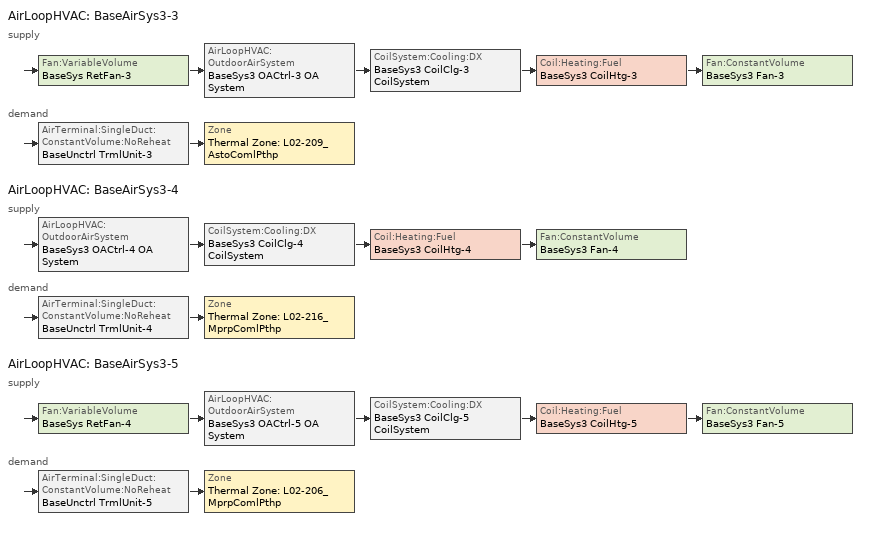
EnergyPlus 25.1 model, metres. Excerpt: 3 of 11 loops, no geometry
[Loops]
AirLoopHVAC 'BaseAirSys3-3'
 supply: Fan:VariableVolume 'BaseSys RetFan-3' > AirLoopHVAC:OutdoorAirSystem 'BaseSys3 OACtrl-3 OA System' > CoilSystem:Cooling:DX 'BaseSys3 CoilClg-3 CoilSystem' > Coil:Heating:Fuel 'BaseSys3 CoilHtg-3' > Fan:ConstantVolume 'BaseSys3 Fan-3'
 demand: AirTerminal:SingleDuct:ConstantVolume:NoReheat 'BaseUnctrl TrmlUnit-3' > Zone 'Thermal Zone: L02-209_AstoComlPthp'
AirLoopHVAC 'BaseAirSys3-4'
 supply: AirLoopHVAC:OutdoorAirSystem 'BaseSys3 OACtrl-4 OA System' > CoilSystem:Cooling:DX 'BaseSys3 CoilClg-4 CoilSystem' > Coil:Heating:Fuel 'BaseSys3 CoilHtg-4' > Fan:ConstantVolume 'BaseSys3 Fan-4'
 demand: AirTerminal:SingleDuct:ConstantVolume:NoReheat 'BaseUnctrl TrmlUnit-4' > Zone 'Thermal Zone: L02-216_MprpComlPthp'
AirLoopHVAC 'BaseAirSys3-5'
 supply: Fan:VariableVolume 'BaseSys RetFan-4' > AirLoopHVAC:OutdoorAirSystem 'BaseSys3 OACtrl-5 OA System' > CoilSystem:Cooling:DX 'BaseSys3 CoilClg-5 CoilSystem' > Coil:Heating:Fuel 'BaseSys3 CoilHtg-5' > Fan:ConstantVolume 'BaseSys3 Fan-5'
 demand: AirTerminal:SingleDuct:ConstantVolume:NoReheat 'BaseUnctrl TrmlUnit-5' > Zone 'Thermal Zone: L02-206_MprpComlPthp'
[ZoneControl:Thermostat] Temperature Difference Between Cutout And Setpoint {deltaC}=0
Name | Zone or ZoneList | Control Type Schedule | Control 1
Thermal Zone: L02-206_MprpComlPthp Thermostat | Thermal Zone: L02-206_MprpComlPthp | Thermal Zone: L02-206_MprpComlPthp Thermostat Schedule | Thermal Zone: L02-206_MprpComlPthp Thermostat
Thermal Zone: L02-209_AstoComlPthp Thermostat | Thermal Zone: L02-209_AstoComlPthp | Thermal Zone: L02-209_AstoComlPthp Thermostat Schedule | Thermal Zone: L02-209_AstoComlPthp Thermostat
Thermal Zone: L02-216_MprpComlPthp Thermostat | Thermal Zone: L02-216_MprpComlPthp | Thermal Zone: L02-216_MprpComlPthp Thermostat Schedule | Thermal Zone: L02-216_MprpComlPthp Thermostat
[ThermostatSetpoint:DualSetpoint] Heating Setpoint Temperature Schedule=GLBHHtgSetpt; Cooling Setpoint Temperature Schedule=NoClgSetpt
Thermal Zone: L02-206_MprpComlPthp Thermostat; Thermal Zone: L02-209_AstoComlPthp Thermostat; Thermal Zone: L02-216_MprpComlPthp Thermostat
[AirTerminal:SingleDuct:ConstantVolume:NoReheat] Availability Schedule=Always On Discrete
Name | Maximum Air Flow Rate {m3/s}
BaseUnctrl TrmlUnit-5 | 0.34322
BaseUnctrl TrmlUnit-3 | 0.148365
BaseUnctrl TrmlUnit-4 | 0.250587
[Zone equipment]
Thermal Zone: L02-206_MprpComlPthp: BaseUnctrl TrmlUnit-5
Thermal Zone: L02-209_AstoComlPthp: BaseUnctrl TrmlUnit-3
Thermal Zone: L02-216_MprpComlPthp: BaseUnctrl TrmlUnit-4
[Sizing:Zone] Zone Cooling Design Supply Air Temperature Input Method=TemperatureDifference; Zone Cooling Design Supply Air Temperature {C}=14; Zone Cooling Design Supply Air Temperature Difference {deltaC}=11.1111; Zone Heating Design Supply Air Temperature Input Method=TemperatureDifference; Zone Heating Design Supply Air Temperature {C}=40; Zone Heating Design Supply Air Temperature Difference {deltaC}=11.1111; Zone Cooling Design Supply Air Humidity Ratio {kgWater/kgDryAir}=0.0085; Zone Heating Design Supply Air Humidity Ratio {kgWater/kgDryAir}=0.008; Zone Heating Sizing Factor=1; Zone Cooling Sizing Factor=1; Cooling Design Air Flow Method=DesignDay; Cooling Design Air Flow Rate {m3/s}=0; Cooling Minimum Air Flow per Zone Floor Area {m3/s-m2}=0; Cooling Minimum Air Flow {m3/s}=0; Cooling Minimum Air Flow Fraction=0; Heating Design Air Flow Method=DesignDay; Heating Design Air Flow Rate {m3/s}=0; Heating Maximum Air Flow per Zone Floor Area {m3/s-m2}=0; Heating Maximum Air Flow {m3/s}=0; Heating Maximum Air Flow Fraction=0; Account for Dedicated Outdoor Air System=No; Zone Load Sizing Method=Sensible Load Only No Latent Load; Zone Latent Cooling Design Supply Air Humidity Ratio Input Method=HumidityRatioDifference; Zone Cooling Design Supply Air Humidity Ratio Difference {kgWater/kgDryAir}=0.005; Zone Latent Heating Design Supply Air Humidity Ratio Input Method=HumidityRatioDifference; Zone Humidification Design Supply Air Humidity Ratio Difference {kgWater/kgDryAir}=0.005; Type of Space Sum to Use=Coincident
Name | Design Specification Outdoor Air Object
Thermal Zone: L02-206_MprpComlPthp | Thermal Zone: L02-206_MprpComlPthp Design Specification Outdoor Air
Thermal Zone: L02-209_AstoComlPthp | Thermal Zone: L02-209_AstoComlPthp Design Specification Outdoor Air
Thermal Zone: L02-216_MprpComlPthp | Thermal Zone: L02-216_MprpComlPthp Design Specification Outdoor Air
[DesignSpecification:OutdoorAir] Outdoor Air Method=Maximum; Outdoor Air Flow per Zone {m3/s}=0; Outdoor Air Flow Air Changes per Hour {1/hr}=0
Name | Outdoor Air Flow per Person {m3/s-person} | Outdoor Air Flow per Zone Floor Area {m3/s-m2}
Thermal Zone: L02-206_MprpComlPthp Design Specification Outdoor Air | 0 | 0.00015718
Thermal Zone: L02-209_AstoComlPthp Design Specification Outdoor Air | 0 | 0.00124571
Thermal Zone: L02-216_MprpComlPthp Design Specification Outdoor Air | 0.000156344 | 0.00100011
[AirLoopHVAC]
Name | Design Supply Air Flow Rate {m3/s} | Design Return Air Flow Fraction of Supply Air Flow
BaseAirSys3-3 | 0.148365 | 0.9
BaseAirSys3-4 | 0.250587 | 1
BaseAirSys3-5 | 0.34322 | 0.974587
[Sizing:System] Type of Load to Size On=Sensible; Design Outdoor Air Flow Rate {m3/s}=Autosize; Central Heating Maximum System Air Flow Ratio=1; Preheat Design Temperature {C}=10; Preheat Design Humidity Ratio {kgWater/kgDryAir}=0; Precool Design Temperature {C}=5.68434e-14; Precool Design Humidity Ratio {kgWater/kgDryAir}=0; Central Cooling Design Supply Air Temperature {C}=12.7778; Central Heating Design Supply Air Temperature {C}=32.2222; Type of Zone Sum to Use=NonCoincident; 100% Outdoor Air in Cooling=No; 100% Outdoor Air in Heating=No; Central Cooling Design Supply Air Humidity Ratio {kgWater/kgDryAir}=0.0085; Central Heating Design Supply Air Humidity Ratio {kgWater/kgDryAir}=0.008; Cooling Supply Air Flow Rate Method=DesignDay; Cooling Supply Air Flow Rate {m3/s}=0; Cooling Supply Air Flow Rate Per Floor Area {m3/s-m2}=0.00996765; Cooling Fraction of Autosized Cooling Supply Air Flow Rate=1; Cooling Supply Air Flow Rate Per Unit Cooling Capacity {m3/s-W}=3.94755e-05; Heating Supply Air Flow Rate Method=DesignDay; Heating Supply Air Flow Rate {m3/s}=0; Heating Supply Air Flow Rate Per Floor Area {m3/s-m2}=0.00996765; Heating Fraction of Autosized Heating Supply Air Flow Rate=1; Heating Fraction of Autosized Cooling Supply Air Flow Rate=1; Heating Supply Air Flow Rate Per Unit Heating Capacity {m3/s-W}=3.15882e-05; System Outdoor Air Method=ZoneSum; Zone Maximum Outdoor Air Fraction=1; Cooling Design Capacity Method=CoolingDesignCapacity; Cooling Design Capacity {W}=Autosize; Cooling Design Capacity Per Floor Area {W/m2}=234.7; Fraction of Autosized Cooling Design Capacity=1; Heating Design Capacity Method=HeatingDesignCapacity; Heating Design Capacity {W}=Autosize; Heating Design Capacity Per Floor Area {W/m2}=157; Fraction of Autosized Heating Design Capacity=1; Central Cooling Capacity Control Method=OnOff; Occupant Diversity=Autosize
BaseAirSys3-3; BaseAirSys3-4; BaseAirSys3-5
[AvailabilityManager:NightCycle] Applicability Schedule=Always On Discrete; Fan Schedule=GLBHHVAC; Control Type=CycleOnControlZone; Thermostat Tolerance {deltaC}=1.11111; Cycling Run Time Control Type=ThermostatWithMinimumRunTime; Cycling Run Time {s}=900
Name | Control Zone or Zone List
Availability Manager Night Cycle 3 | Thermal Zone: L02-209_AstoComlPthp
Availability Manager Night Cycle 4 | Thermal Zone: L02-216_MprpComlPthp
Availability Manager Night Cycle 5 | Thermal Zone: L02-206_MprpComlPthp
[Fan:VariableVolume] Availability Schedule=GLBHHVAC; Fan Total Efficiency=0.53625; Fan Power Minimum Flow Rate Input Method=FixedFlowRate; Fan Power Minimum Flow Fraction=0; Fan Power Minimum Air Flow Rate {m3/s}=0; Motor Efficiency=0.825; Motor In Airstream Fraction=1; Fan Power Coefficient 1=0.0013; Fan Power Coefficient 2=0.147; Fan Power Coefficient 3=0.9506; Fan Power Coefficient 4=-0.0998; Fan Power Coefficient 5=0
Name | Pressure Rise {Pa} | Maximum Flow Rate {m3/s}
BaseSys RetFan-3 | 438.857 | 0.148365
BaseSys RetFan-4 | 485.484 | 0.34322
[SetpointManager:MixedAir] Control Variable=Temperature
Name | Setpoint Node or NodeList
BaseSys RetFan-3 Outlet Node OS Default SPM | BaseSys RetFan-3 Outlet Node
BaseSys3 OACtrl-3 OA System Mixed Air Node OS Default SPM | BaseSys3 OACtrl-3 OA System Mixed Air Node
BaseSys3 CoilClg-3 Outlet Node OS Default SPM | BaseSys3 CoilClg-3 Outlet Node
BaseSys3 CoilHtg-3 Outlet Node OS Default SPM | BaseSys3 CoilHtg-3 Outlet Node
BaseSys3 OACtrl-4 OA System Mixed Air Node OS Default SPM | BaseSys3 OACtrl-4 OA System Mixed Air Node
BaseSys3 CoilClg-4 Outlet Node OS Default SPM | BaseSys3 CoilClg-4 Outlet Node
BaseSys3 CoilHtg-4 Outlet Node OS Default SPM | BaseSys3 CoilHtg-4 Outlet Node
BaseSys RetFan-4 Outlet Node OS Default SPM | BaseSys RetFan-4 Outlet Node
BaseSys3 OACtrl-5 OA System Mixed Air Node OS Default SPM | BaseSys3 OACtrl-5 OA System Mixed Air Node
BaseSys3 CoilClg-5 Outlet Node OS Default SPM | BaseSys3 CoilClg-5 Outlet Node
BaseSys3 CoilHtg-5 Outlet Node OS Default SPM | BaseSys3 CoilHtg-5 Outlet Node
[Controller:OutdoorAir] Minimum Outdoor Air Flow Rate {m3/s}=0; Maximum Outdoor Air Flow Rate {m3/s}=Autosize; Economizer Control Type=FixedDryBulb; Economizer Control Action Type=ModulateFlow; Economizer Maximum Limit Dry-Bulb Temperature {C}=23.8889; Economizer Maximum Limit Enthalpy {J/kg}=116300; Lockout Type=NoLockout; Minimum Limit Type=FixedMinimum; High Humidity Control=No; High Humidity Outdoor Air Flow Ratio=1; Control High Indoor Humidity Based on Outdoor Humidity Ratio=Yes; Heat Recovery Bypass Control Type=BypassWhenWithinEconomizerLimits; Economizer Operation Staging=InterlockedWithMechanicalCooling
Name | Minimum Outdoor Air Schedule | Maximum Fraction of Outdoor Air Schedule | Mechanical Ventilation Controller
BaseSys3 OACtrl-3 | BaseSys3 OACtrl-3 Schedule | BaseSys3 OACtrl-3 Max OA Schedule | BaseSys3 OACtrl-3 Mech Vent Controller
BaseSys3 OACtrl-4 | BaseSys3 OACtrl-4 Schedule | BaseSys3 OACtrl-4 Max OA Schedule | BaseSys3 OACtrl-4 Mech Vent Controller
BaseSys3 OACtrl-5 | BaseSys3 OACtrl-5 Schedule | BaseSys3 OACtrl-5 Max OA Schedule | BaseSys3 OACtrl-5 Mech Vent Controller
[Controller:MechanicalVentilation] System Outdoor Air Method=ZoneSum
Name | Availability Schedule | Demand Controlled Ventilation | Zone or ZoneList Name 1 | Design Specification Outdoor Air Object Name 1
BaseSys3 OACtrl-3 Mech Vent Controller | BaseSys3 OACtrl-3 Schedule | No | Thermal Zone: L02-209_AstoComlPthp | Thermal Zone: L02-209_AstoComlPthp Design Specification Outdoor Air
BaseSys3 OACtrl-4 Mech Vent Controller | BaseSys3 OACtrl-4 Schedule | Yes | Thermal Zone: L02-216_MprpComlPthp | Thermal Zone: L02-216_MprpComlPthp Design Specification Outdoor Air
BaseSys3 OACtrl-5 Mech Vent Controller | BaseSys3 OACtrl-5 Schedule | No | Thermal Zone: L02-206_MprpComlPthp | Thermal Zone: L02-206_MprpComlPthp Design Specification Outdoor Air
[CoilSystem:Cooling:DX] Availability Schedule=Always On Discrete
Name | Cooling Coil
BaseSys3 CoilClg-3 CoilSystem | BaseSys3 CoilClg-3
BaseSys3 CoilClg-4 CoilSystem | BaseSys3 CoilClg-4
BaseSys3 CoilClg-5 CoilSystem | BaseSys3 CoilClg-5
[Coil:Cooling:DX:SingleSpeed] Availability Schedule=Always On Discrete; Gross Rated Sensible Heat Ratio=Autosize; Gross Rated Cooling COP {W/W}=3; Rated Evaporator Fan Power Per Volume Flow Rate 2017 {W/(m3/s)}=773.3; Rated Evaporator Fan Power Per Volume Flow Rate 2023 {W/(m3/s)}=934.4; Total Cooling Capacity Function of Temperature Curve=CoilClgDXQRatio_fTwbToadbSI; Total Cooling Capacity Function of Flow Fraction Curve=CoilClgDXSnglQRatio_fCFMRatio; Energy Input Ratio Function of Temperature Curve=CoilClgDXStdSEER13EIR_fTwbToadbSI; Energy Input Ratio Function of Flow Fraction Curve=CoilClgDXSnglEIRRatio_fCFMRatio; Part Load Fraction Correlation Curve=CoilClgDXSEEREIRRatio_fQFrac; Minimum Outdoor Dry-Bulb Temperature for Compressor Operation {C}=-25; Nominal Time for Condensate Removal to Begin {s}=0; Ratio of Initial Moisture Evaporation Rate and Steady State Latent Capacity=0; Maximum Cycling Rate {cycles/hr}=0; Latent Capacity Time Constant {s}=0; Condenser Type=AirCooled; Evaporative Condenser Effectiveness=0.9; Evaporative Condenser Air Flow Rate {m3/s}=Autosize; Evaporative Condenser Pump Rated Power Consumption {W}=Autosize; Crankcase Heater Capacity {W}=0; Maximum Outdoor Dry-Bulb Temperature for Crankcase Heater Operation {C}=10; Basin Heater Capacity {W/K}=0; Basin Heater Setpoint Temperature {C}=2
Name | Gross Rated Total Cooling Capacity {W} | Rated Air Flow Rate {m3/s}
BaseSys3 CoilClg-3 | 3006.09 | 0.148365
BaseSys3 CoilClg-4 | 4667.1 | 0.250587
BaseSys3 CoilClg-5 | 6896.55 | 0.34322
[Coil:Heating:Fuel] Availability Schedule=Always On Discrete; Fuel Type=NaturalGas; Burner Efficiency=0.800031; On Cycle Parasitic Electric Load {W}=0; Part Load Fraction Correlation Curve=CoilHtgFurnFIRRatio_fQRatio; Off Cycle Parasitic Fuel Load {W}=0
Name | Nominal Capacity {W}
BaseSys3 CoilHtg-3 | 4028.38
BaseSys3 CoilHtg-4 | 4731.31
BaseSys3 CoilHtg-5 | 6156.84
[Fan:ConstantVolume] Availability Schedule=GLBHHVAC; Fan Total Efficiency=0.53625; Motor Efficiency=0.825; Motor In Airstream Fraction=1
Name | Pressure Rise {Pa} | Maximum Flow Rate {m3/s}
BaseSys3 Fan-3 | 570.777 | 0.148365
BaseSys3 Fan-4 | 965.748 | 0.250587
BaseSys3 Fan-5 | 492.601 | 0.34322
[SetpointManager:SingleZone:Reheat] Control Variable=Temperature; Minimum Supply Air Temperature {C}=-99; Maximum Supply Air Temperature {C}=99
Name | Control Zone | Setpoint Node or NodeList
Setpoint Manager Single Zone Reheat 3 | Thermal Zone: L02-209_AstoComlPthp | BaseSys3 Fan-3 Outlet Node
Setpoint Manager Single Zone Reheat 4 | Thermal Zone: L02-216_MprpComlPthp | BaseSys3 Fan-4 Outlet Node
Setpoint Manager Single Zone Reheat 5 | Thermal Zone: L02-206_MprpComlPthp | BaseSys3 Fan-5 Outlet Node
[Schedule:Year]
GLBHHtgSetpt: GLBHWinHtgSetptWk, 1, 1, 1, 15, GLBHSpFaHtgSetptWk, 1, 16, 6, 15, GLBHSumHtgSetptWk, 6, 16, 9, 15, GLBHSpFaHtgSetptWk, 9, 16, 11, 15, GLBHWinHtgSetptWk, 11, 16, 12, 31
NoClgSetpt: NoClgSetpt Wk, 1, 1, 12, 31
BaseSys3 OACtrl-3 Schedule: BaseSys3 OACtrl-3 Schedule Week 1, 1, 1, 1, 15, BaseSys3 OACtrl-3 Schedule Week 2, 1, 16, 6, 15, BaseSys3 OACtrl-3 Schedule Week 3, 6, 16, 9, 15, BaseSys3 OACtrl-3 Schedule Week 4, 9, 16, 11, 15, BaseSys3 OACtrl-3 Schedule Week 5, 11, 16, 12, 31
BaseSys3 OACtrl-4 Schedule: BaseSys3 OACtrl-4 Schedule Week 1, 1, 1, 1, 15, BaseSys3 OACtrl-4 Schedule Week 2, 1, 16, 6, 15, BaseSys3 OACtrl-4 Schedule Week 3, 6, 16, 9, 15, BaseSys3 OACtrl-4 Schedule Week 4, 9, 16, 11, 15, BaseSys3 OACtrl-4 Schedule Week 5, 11, 16, 12, 31
BaseSys3 OACtrl-5 Schedule: BaseSys3 OACtrl-5 Schedule Week 1, 1, 1, 1, 15, BaseSys3 OACtrl-5 Schedule Week 2, 1, 16, 6, 15, BaseSys3 OACtrl-5 Schedule Week 3, 6, 16, 9, 15, BaseSys3 OACtrl-5 Schedule Week 4, 9, 16, 11, 15, BaseSys3 OACtrl-5 Schedule Week 5, 11, 16, 12, 31
GLBHHVAC: GLBHWinHVACWk, 1, 1, 1, 15, GLBHSpFaHVACWk, 1, 16, 6, 15, GLBHSumHVACWk, 6, 16, 9, 15, GLBHSpFaHVACWk, 9, 16, 11, 15, GLBHWinHVACWk, 11, 16, 12, 31
BaseSys3 OACtrl-3 Max OA Schedule: BaseSys3 OACtrl-3 Max OA Schedule Week Rule - Jan1-Dec31, 1, 1, 12, 31
BaseSys3 OACtrl-4 Max OA Schedule: BaseSys3 OACtrl-4 Max OA Schedule Week Rule - Jan1-Dec31, 1, 1, 12, 31
BaseSys3 OACtrl-5 Max OA Schedule: BaseSys3 OACtrl-5 Max OA Schedule Week Rule - Jan1-Dec31, 1, 1, 12, 31
[Schedule:Week:Daily]
GLBHWinHtgSetptWk: GLBHWinHtgSetptSun, GLBHWinHtgSetptWD, GLBHWinHtgSetptWD, GLBHWinHtgSetptWD, GLBHWinHtgSetptWD, GLBHWinHtgSetptFri, GLBHWinHtgSetptSat, GLBHWinHtgSetptSun, OfficeHtgSetptWD, OfficeHtgSetptWD, GLBHWinHtgSetptSun, GLBHWinHtgSetptSun
GLBHSpFaHtgSetptWk: GLBHSpFaHtgSetptSun, GLBHSpFaHtgSetptWD, GLBHSpFaHtgSetptWD, GLBHSpFaHtgSetptWD, GLBHSpFaHtgSetptWD, GLBHSpFaHtgSetptFri, GLBHSpFaHtgSetptSat, GLBHSpFaHtgSetptSun, OfficeHtgSetptWD, OfficeHtgSetptWD, GLBHSpFaHtgSetptSun, GLBHSpFaHtgSetptSun
GLBHSumHtgSetptWk: GLBHSumHtgSetptSun, GLBHSumHtgSetptWD, GLBHSumHtgSetptWD, GLBHSumHtgSetptWD, GLBHSumHtgSetptWD, GLBHSumHtgSetptFri, GLBHSumHtgSetptSat, GLBHSumHtgSetptSun, OfficeHtgSetptWD, OfficeHtgSetptWD, GLBHSumHtgSetptSun, GLBHSumHtgSetptSun
NoClgSetpt Wk: NoClgSetpt Day, NoClgSetpt Day, NoClgSetpt Day, NoClgSetpt Day, NoClgSetpt Day, NoClgSetpt Day, NoClgSetpt Day, NoClgSetpt Day, OfficeClgSetptWD, OfficeClgSetptWD, NoClgSetpt Day, NoClgSetpt Day
BaseSys3 OACtrl-3 Schedule Week 1: BaseSys3 OACtrl-3 Schedule Week 1 Sunday, BaseSys3 OACtrl-3 Schedule Week 1 Monday, BaseSys3 OACtrl-3 Schedule Week 1 Tuesday, BaseSys3 OACtrl-3 Schedule Week 1 Wednesday, BaseSys3 OACtrl-3 Schedule Week 1 Thursday, BaseSys3 OACtrl-3 Schedule Week 1 Friday, BaseSys3 OACtrl-3 Schedule Week 1 Saturday, BaseSys3 OACtrl-3 Schedule Week 1 Holiday, BaseSys3 OACtrl-3 Schedule Week 1 Summer, BaseSys3 OACtrl-3 Schedule Week 1 Winter, BaseSys3 OACtrl-3 Schedule Week 1 Custom 1, BaseSys3 OACtrl-3 Schedule Week 1 Custom 2
BaseSys3 OACtrl-3 Schedule Week 2: BaseSys3 OACtrl-3 Schedule Week 2 Sunday, BaseSys3 OACtrl-3 Schedule Week 2 Monday, BaseSys3 OACtrl-3 Schedule Week 2 Tuesday, BaseSys3 OACtrl-3 Schedule Week 2 Wednesday, BaseSys3 OACtrl-3 Schedule Week 2 Thursday, BaseSys3 OACtrl-3 Schedule Week 2 Friday, BaseSys3 OACtrl-3 Schedule Week 2 Saturday, BaseSys3 OACtrl-3 Schedule Week 2 Holiday, BaseSys3 OACtrl-3 Schedule Week 2 Summer, BaseSys3 OACtrl-3 Schedule Week 2 Winter, BaseSys3 OACtrl-3 Schedule Week 2 Custom 1, BaseSys3 OACtrl-3 Schedule Week 2 Custom 2
BaseSys3 OACtrl-3 Schedule Week 3: BaseSys3 OACtrl-3 Schedule Week 3 Sunday, BaseSys3 OACtrl-3 Schedule Week 3 Monday, BaseSys3 OACtrl-3 Schedule Week 3 Tuesday, BaseSys3 OACtrl-3 Schedule Week 3 Wednesday, BaseSys3 OACtrl-3 Schedule Week 3 Thursday, BaseSys3 OACtrl-3 Schedule Week 3 Friday, BaseSys3 OACtrl-3 Schedule Week 3 Saturday, BaseSys3 OACtrl-3 Schedule Week 3 Holiday, BaseSys3 OACtrl-3 Schedule Week 3 Summer, BaseSys3 OACtrl-3 Schedule Week 3 Winter, BaseSys3 OACtrl-3 Schedule Week 3 Custom 1, BaseSys3 OACtrl-3 Schedule Week 3 Custom 2
BaseSys3 OACtrl-3 Schedule Week 4: BaseSys3 OACtrl-3 Schedule Week 4 Sunday, BaseSys3 OACtrl-3 Schedule Week 4 Monday, BaseSys3 OACtrl-3 Schedule Week 4 Tuesday, BaseSys3 OACtrl-3 Schedule Week 4 Wednesday, BaseSys3 OACtrl-3 Schedule Week 4 Thursday, BaseSys3 OACtrl-3 Schedule Week 4 Friday, BaseSys3 OACtrl-3 Schedule Week 4 Saturday, BaseSys3 OACtrl-3 Schedule Week 4 Holiday, BaseSys3 OACtrl-3 Schedule Week 4 Summer, BaseSys3 OACtrl-3 Schedule Week 4 Winter, BaseSys3 OACtrl-3 Schedule Week 4 Custom 1, BaseSys3 OACtrl-3 Schedule Week 4 Custom 2
BaseSys3 OACtrl-3 Schedule Week 5: BaseSys3 OACtrl-3 Schedule Week 5 Sunday, BaseSys3 OACtrl-3 Schedule Week 5 Monday, BaseSys3 OACtrl-3 Schedule Week 5 Tuesday, BaseSys3 OACtrl-3 Schedule Week 5 Wednesday, BaseSys3 OACtrl-3 Schedule Week 5 Thursday, BaseSys3 OACtrl-3 Schedule Week 5 Friday, BaseSys3 OACtrl-3 Schedule Week 5 Saturday, BaseSys3 OACtrl-3 Schedule Week 5 Holiday, BaseSys3 OACtrl-3 Schedule Week 5 Summer, BaseSys3 OACtrl-3 Schedule Week 5 Winter, BaseSys3 OACtrl-3 Schedule Week 5 Custom 1, BaseSys3 OACtrl-3 Schedule Week 5 Custom 2
BaseSys3 OACtrl-4 Schedule Week 1: BaseSys3 OACtrl-4 Schedule Week 1 Sunday, BaseSys3 OACtrl-4 Schedule Week 1 Monday, BaseSys3 OACtrl-4 Schedule Week 1 Tuesday, BaseSys3 OACtrl-4 Schedule Week 1 Wednesday, BaseSys3 OACtrl-4 Schedule Week 1 Thursday, BaseSys3 OACtrl-4 Schedule Week 1 Friday, BaseSys3 OACtrl-4 Schedule Week 1 Saturday, BaseSys3 OACtrl-4 Schedule Week 1 Holiday, BaseSys3 OACtrl-4 Schedule Week 1 Summer, BaseSys3 OACtrl-4 Schedule Week 1 Winter, BaseSys3 OACtrl-4 Schedule Week 1 Custom 1, BaseSys3 OACtrl-4 Schedule Week 1 Custom 2
BaseSys3 OACtrl-4 Schedule Week 2: BaseSys3 OACtrl-4 Schedule Week 2 Sunday, BaseSys3 OACtrl-4 Schedule Week 2 Monday, BaseSys3 OACtrl-4 Schedule Week 2 Tuesday, BaseSys3 OACtrl-4 Schedule Week 2 Wednesday, BaseSys3 OACtrl-4 Schedule Week 2 Thursday, BaseSys3 OACtrl-4 Schedule Week 2 Friday, BaseSys3 OACtrl-4 Schedule Week 2 Saturday, BaseSys3 OACtrl-4 Schedule Week 2 Holiday, BaseSys3 OACtrl-4 Schedule Week 2 Summer, BaseSys3 OACtrl-4 Schedule Week 2 Winter, BaseSys3 OACtrl-4 Schedule Week 2 Custom 1, BaseSys3 OACtrl-4 Schedule Week 2 Custom 2
BaseSys3 OACtrl-4 Schedule Week 3: BaseSys3 OACtrl-4 Schedule Week 3 Sunday, BaseSys3 OACtrl-4 Schedule Week 3 Monday, BaseSys3 OACtrl-4 Schedule Week 3 Tuesday, BaseSys3 OACtrl-4 Schedule Week 3 Wednesday, BaseSys3 OACtrl-4 Schedule Week 3 Thursday, BaseSys3 OACtrl-4 Schedule Week 3 Friday, BaseSys3 OACtrl-4 Schedule Week 3 Saturday, BaseSys3 OACtrl-4 Schedule Week 3 Holiday, BaseSys3 OACtrl-4 Schedule Week 3 Summer, BaseSys3 OACtrl-4 Schedule Week 3 Winter, BaseSys3 OACtrl-4 Schedule Week 3 Custom 1, BaseSys3 OACtrl-4 Schedule Week 3 Custom 2
BaseSys3 OACtrl-4 Schedule Week 4: BaseSys3 OACtrl-4 Schedule Week 4 Sunday, BaseSys3 OACtrl-4 Schedule Week 4 Monday, BaseSys3 OACtrl-4 Schedule Week 4 Tuesday, BaseSys3 OACtrl-4 Schedule Week 4 Wednesday, BaseSys3 OACtrl-4 Schedule Week 4 Thursday, BaseSys3 OACtrl-4 Schedule Week 4 Friday, BaseSys3 OACtrl-4 Schedule Week 4 Saturday, BaseSys3 OACtrl-4 Schedule Week 4 Holiday, BaseSys3 OACtrl-4 Schedule Week 4 Summer, BaseSys3 OACtrl-4 Schedule Week 4 Winter, BaseSys3 OACtrl-4 Schedule Week 4 Custom 1, BaseSys3 OACtrl-4 Schedule Week 4 Custom 2
BaseSys3 OACtrl-4 Schedule Week 5: BaseSys3 OACtrl-4 Schedule Week 5 Sunday, BaseSys3 OACtrl-4 Schedule Week 5 Monday, BaseSys3 OACtrl-4 Schedule Week 5 Tuesday, BaseSys3 OACtrl-4 Schedule Week 5 Wednesday, BaseSys3 OACtrl-4 Schedule Week 5 Thursday, BaseSys3 OACtrl-4 Schedule Week 5 Friday, BaseSys3 OACtrl-4 Schedule Week 5 Saturday, BaseSys3 OACtrl-4 Schedule Week 5 Holiday, BaseSys3 OACtrl-4 Schedule Week 5 Summer, BaseSys3 OACtrl-4 Schedule Week 5 Winter, BaseSys3 OACtrl-4 Schedule Week 5 Custom 1, BaseSys3 OACtrl-4 Schedule Week 5 Custom 2
BaseSys3 OACtrl-5 Schedule Week 1: BaseSys3 OACtrl-5 Schedule Week 1 Sunday, BaseSys3 OACtrl-5 Schedule Week 1 Monday, BaseSys3 OACtrl-5 Schedule Week 1 Tuesday, BaseSys3 OACtrl-5 Schedule Week 1 Wednesday, BaseSys3 OACtrl-5 Schedule Week 1 Thursday, BaseSys3 OACtrl-5 Schedule Week 1 Friday, BaseSys3 OACtrl-5 Schedule Week 1 Saturday, BaseSys3 OACtrl-5 Schedule Week 1 Holiday, BaseSys3 OACtrl-5 Schedule Week 1 Summer, BaseSys3 OACtrl-5 Schedule Week 1 Winter, BaseSys3 OACtrl-5 Schedule Week 1 Custom 1, BaseSys3 OACtrl-5 Schedule Week 1 Custom 2
BaseSys3 OACtrl-5 Schedule Week 2: BaseSys3 OACtrl-5 Schedule Week 2 Sunday, BaseSys3 OACtrl-5 Schedule Week 2 Monday, BaseSys3 OACtrl-5 Schedule Week 2 Tuesday, BaseSys3 OACtrl-5 Schedule Week 2 Wednesday, BaseSys3 OACtrl-5 Schedule Week 2 Thursday, BaseSys3 OACtrl-5 Schedule Week 2 Friday, BaseSys3 OACtrl-5 Schedule Week 2 Saturday, BaseSys3 OACtrl-5 Schedule Week 2 Holiday, BaseSys3 OACtrl-5 Schedule Week 2 Summer, BaseSys3 OACtrl-5 Schedule Week 2 Winter, BaseSys3 OACtrl-5 Schedule Week 2 Custom 1, BaseSys3 OACtrl-5 Schedule Week 2 Custom 2
BaseSys3 OACtrl-5 Schedule Week 3: BaseSys3 OACtrl-5 Schedule Week 3 Sunday, BaseSys3 OACtrl-5 Schedule Week 3 Monday, BaseSys3 OACtrl-5 Schedule Week 3 Tuesday, BaseSys3 OACtrl-5 Schedule Week 3 Wednesday, BaseSys3 OACtrl-5 Schedule Week 3 Thursday, BaseSys3 OACtrl-5 Schedule Week 3 Friday, BaseSys3 OACtrl-5 Schedule Week 3 Saturday, BaseSys3 OACtrl-5 Schedule Week 3 Holiday, BaseSys3 OACtrl-5 Schedule Week 3 Summer, BaseSys3 OACtrl-5 Schedule Week 3 Winter, BaseSys3 OACtrl-5 Schedule Week 3 Custom 1, BaseSys3 OACtrl-5 Schedule Week 3 Custom 2
BaseSys3 OACtrl-5 Schedule Week 4: BaseSys3 OACtrl-5 Schedule Week 4 Sunday, BaseSys3 OACtrl-5 Schedule Week 4 Monday, BaseSys3 OACtrl-5 Schedule Week 4 Tuesday, BaseSys3 OACtrl-5 Schedule Week 4 Wednesday, BaseSys3 OACtrl-5 Schedule Week 4 Thursday, BaseSys3 OACtrl-5 Schedule Week 4 Friday, BaseSys3 OACtrl-5 Schedule Week 4 Saturday, BaseSys3 OACtrl-5 Schedule Week 4 Holiday, BaseSys3 OACtrl-5 Schedule Week 4 Summer, BaseSys3 OACtrl-5 Schedule Week 4 Winter, BaseSys3 OACtrl-5 Schedule Week 4 Custom 1, BaseSys3 OACtrl-5 Schedule Week 4 Custom 2
BaseSys3 OACtrl-5 Schedule Week 5: BaseSys3 OACtrl-5 Schedule Week 5 Sunday, BaseSys3 OACtrl-5 Schedule Week 5 Monday, BaseSys3 OACtrl-5 Schedule Week 5 Tuesday, BaseSys3 OACtrl-5 Schedule Week 5 Wednesday, BaseSys3 OACtrl-5 Schedule Week 5 Thursday, BaseSys3 OACtrl-5 Schedule Week 5 Friday, BaseSys3 OACtrl-5 Schedule Week 5 Saturday, BaseSys3 OACtrl-5 Schedule Week 5 Holiday, BaseSys3 OACtrl-5 Schedule Week 5 Summer, BaseSys3 OACtrl-5 Schedule Week 5 Winter, BaseSys3 OACtrl-5 Schedule Week 5 Custom 1, BaseSys3 OACtrl-5 Schedule Week 5 Custom 2
GLBHSpFaHVACWk: GLBHSpFaHVACSun, GLBHSpFaHVACWD, GLBHSpFaHVACWD, GLBHSpFaHVACWD, GLBHSpFaHVACWD, GLBHSpFaHVACFri, GLBHSpFaHVACSat, GLBHSpFaHVACSun, AllOnHVACAvailDay, AllOnHVACAvailDay, GLBHSpFaHVACSun, GLBHSpFaHVACSun
GLBHSumHVACWk: GLBHSumHVACSun, GLBHSumHVACWD, GLBHSumHVACWD, GLBHSumHVACWD, GLBHSumHVACWD, GLBHSumHVACFri, GLBHSumHVACSat, GLBHSumHVACSun, AllOnHVACAvailDay, AllOnHVACAvailDay, GLBHSumHVACSun, GLBHSumHVACSun
GLBHWinHVACWk: GLBHWinHVACSun, GLBHWinHVACWD, GLBHWinHVACWD, GLBHWinHVACWD, GLBHWinHVACWD, GLBHWinHVACFri, GLBHWinHVACSat, GLBHWinHVACSun, AllOnHVACAvailDay, AllOnHVACAvailDay, GLBHWinHVACSun, GLBHWinHVACSun
BaseSys3 OACtrl-3 Max OA Schedule Week Rule - Jan1-Dec31: BaseSys3 OACtrl-3 Max OA Schedule Day Schedule, BaseSys3 OACtrl-3 Max OA Schedule Day Schedule, BaseSys3 OACtrl-3 Max OA Schedule Day Schedule, BaseSys3 OACtrl-3 Max OA Schedule Day Schedule, BaseSys3 OACtrl-3 Max OA Schedule Day Schedule, BaseSys3 OACtrl-3 Max OA Schedule Day Schedule, BaseSys3 OACtrl-3 Max OA Schedule Day Schedule, BaseSys3 OACtrl-3 Max OA Schedule Day Schedule, BaseSys3 OACtrl-3 Max OA Schedule Day Schedule, BaseSys3 OACtrl-3 Max OA Schedule Day Schedule, BaseSys3 OACtrl-3 Max OA Schedule Day Schedule, BaseSys3 OACtrl-3 Max OA Schedule Day Schedule
BaseSys3 OACtrl-4 Max OA Schedule Week Rule - Jan1-Dec31: BaseSys3 OACtrl-4 Max OA Schedule Day Schedule, BaseSys3 OACtrl-4 Max OA Schedule Day Schedule, BaseSys3 OACtrl-4 Max OA Schedule Day Schedule, BaseSys3 OACtrl-4 Max OA Schedule Day Schedule, BaseSys3 OACtrl-4 Max OA Schedule Day Schedule, BaseSys3 OACtrl-4 Max OA Schedule Day Schedule, BaseSys3 OACtrl-4 Max OA Schedule Day Schedule, BaseSys3 OACtrl-4 Max OA Schedule Day Schedule, BaseSys3 OACtrl-4 Max OA Schedule Day Schedule, BaseSys3 OACtrl-4 Max OA Schedule Day Schedule, BaseSys3 OACtrl-4 Max OA Schedule Day Schedule, BaseSys3 OACtrl-4 Max OA Schedule Day Schedule
BaseSys3 OACtrl-5 Max OA Schedule Week Rule - Jan1-Dec31: BaseSys3 OACtrl-5 Max OA Schedule Day Schedule, BaseSys3 OACtrl-5 Max OA Schedule Day Schedule, BaseSys3 OACtrl-5 Max OA Schedule Day Schedule, BaseSys3 OACtrl-5 Max OA Schedule Day Schedule, BaseSys3 OACtrl-5 Max OA Schedule Day Schedule, BaseSys3 OACtrl-5 Max OA Schedule Day Schedule, BaseSys3 OACtrl-5 Max OA Schedule Day Schedule, BaseSys3 OACtrl-5 Max OA Schedule Day Schedule, BaseSys3 OACtrl-5 Max OA Schedule Day Schedule, BaseSys3 OACtrl-5 Max OA Schedule Day Schedule, BaseSys3 OACtrl-5 Max OA Schedule Day Schedule, BaseSys3 OACtrl-5 Max OA Schedule Day Schedule
[Schedule:Day:Interval]
GLBHWinHtgSetptSun: No, 01:00, 15.5556, 02:00, 15.5556, 03:00, 15.5556, 04:00, 15.5556, 05:00, 15.5556, 06:00, 15.5556, 07:00, 15.5556, 08:00, 15.5556, 09:00, 15.5556, 10:00, 15.5556, 11:00, 15.5556, 12:00, 15.5556, 13:00, 15.5556, 14:00, 15.5556, 15:00, 15.5556, 16:00, 15.5556, 17:00, 15.5556, 18:00, 15.5556, 19:00, 15.5556, 20:00, 15.5556, 21:00, 15.5556, 22:00, 15.5556, 23:00, 15.5556, 24:00, 15.5556
GLBHWinHtgSetptWD; GLBHWinHtgSetptFri; GLBHWinHtgSetptSat: No, 01:00, 15.5556, 02:00, 15.5556, 03:00, 15.5556, 04:00, 15.5556, 05:00, 15.5556, 06:00, 15.5556, 07:00, 15.5556, 08:00, 15.5556, 09:00, 15.5556, 10:00, 15.5556, 11:00, 15.5556, 12:00, 15.5556, 13:00, 15.5556, 14:00, 21.1111, 15:00, 21.1111, 16:00, 21.1111, 17:00, 21.1111, 18:00, 21.1111, 19:00, 21.1111, 20:00, 21.1111, 21:00, 15.5556, 22:00, 15.5556, 23:00, 15.5556, 24:00, 15.5556
OfficeHtgSetptWD: No, 01:00, 15.5556, 02:00, 15.5556, 03:00, 15.5556, 04:00, 15.5556, 05:00, 15.5556, 06:00, 21.1111, 07:00, 21.1111, 08:00, 21.1111, 09:00, 21.1111, 10:00, 21.1111, 11:00, 21.1111, 12:00, 21.1111, 13:00, 21.1111, 14:00, 21.1111, 15:00, 21.1111, 16:00, 21.1111, 17:00, 21.1111, 18:00, 21.1111, 19:00, 21.1111, 20:00, 21.1111, 21:00, 21.1111, 22:00, 21.1111, 23:00, 21.1111, 24:00, 21.1111
GLBHSpFaHtgSetptSun; GLBHSpFaHtgSetptSat: No, 01:00, 15.5556, 02:00, 15.5556, 03:00, 15.5556, 04:00, 15.5556, 05:00, 15.5556, 06:00, 21.1111, 07:00, 21.1111, 08:00, 21.1111, 09:00, 21.1111, 10:00, 21.1111, 11:00, 21.1111, 12:00, 15.5556, 13:00, 15.5556, 14:00, 15.5556, 15:00, 15.5556, 16:00, 15.5556, 17:00, 15.5556, 18:00, 15.5556, 19:00, 15.5556, 20:00, 15.5556, 21:00, 15.5556, 22:00, 15.5556, 23:00, 15.5556, 24:00, 15.5556
GLBHSpFaHtgSetptWD; GLBHSpFaHtgSetptFri: No, 01:00, 15.5556, 02:00, 15.5556, 03:00, 15.5556, 04:00, 15.5556, 05:00, 21.1111, 06:00, 21.1111, 07:00, 21.1111, 08:00, 21.1111, 09:00, 21.1111, 10:00, 21.1111, 11:00, 21.1111, 12:00, 21.1111, 13:00, 21.1111, 14:00, 21.1111, 15:00, 21.1111, 16:00, 21.1111, 17:00, 21.1111, 18:00, 21.1111, 19:00, 21.1111, 20:00, 15.5556, 21:00, 15.5556, 22:00, 15.5556, 23:00, 15.5556, 24:00, 15.5556
GLBHSumHtgSetptSun; GLBHSumHtgSetptSat: No, 01:00, 15.5556, 02:00, 15.5556, 03:00, 15.5556, 04:00, 15.5556, 05:00, 15.5556, 06:00, 21.1111, 07:00, 21.1111, 08:00, 21.1111, 09:00, 21.1111, 10:00, 21.1111, 11:00, 21.1111, 12:00, 21.1111, 13:00, 21.1111, 14:00, 15.5556, 15:00, 15.5556, 16:00, 15.5556, 17:00, 15.5556, 18:00, 15.5556, 19:00, 15.5556, 20:00, 15.5556, 21:00, 15.5556, 22:00, 15.5556, 23:00, 15.5556, 24:00, 15.5556
GLBHSumHtgSetptWD: No, 01:00, 15.5556, 02:00, 15.5556, 03:00, 15.5556, 04:00, 15.5556, 05:00, 21.1111, 06:00, 21.1111, 07:00, 21.1111, 08:00, 21.1111, 09:00, 21.1111, 10:00, 21.1111, 11:00, 21.1111, 12:00, 21.1111, 13:00, 21.1111, 14:00, 21.1111, 15:00, 21.1111, 16:00, 21.1111, 17:00, 21.1111, 18:00, 21.1111, 19:00, 21.1111, 20:00, 21.1111, 21:00, 15.5556, 22:00, 15.5556, 23:00, 15.5556, 24:00, 15.5556
GLBHSumHtgSetptFri: No, 01:00, 15.5556, 02:00, 15.5556, 03:00, 15.5556, 04:00, 15.5556, 05:00, 21.1111, 06:00, 21.1111, 07:00, 21.1111, 08:00, 21.1111, 09:00, 21.1111, 10:00, 21.1111, 11:00, 21.1111, 12:00, 21.1111, 13:00, 21.1111, 14:00, 21.1111, 15:00, 21.1111, 16:00, 21.1111, 17:00, 21.1111, 18:00, 21.1111, 19:00, 15.5556, 20:00, 15.5556, 21:00, 15.5556, 22:00, 15.5556, 23:00, 15.5556, 24:00, 15.5556
NoClgSetpt Day: No, 01:00, 35, 02:00, 35, 03:00, 35, 04:00, 35, 05:00, 35, 06:00, 35, 07:00, 35, 08:00, 35, 09:00, 35, 10:00, 35, 11:00, 35, 12:00, 35, 13:00, 35, 14:00, 35, 15:00, 35, 16:00, 35, 17:00, 35, 18:00, 35, 19:00, 35, 20:00, 35, 21:00, 35, 22:00, 35, 23:00, 35, 24:00, 35
OfficeClgSetptWD: No, 01:00, 29.4444, 02:00, 29.4444, 03:00, 29.4444, 04:00, 29.4444, 05:00, 29.4444, 06:00, 23.8889, 07:00, 23.8889, 08:00, 23.8889, 09:00, 23.8889, 10:00, 23.8889, 11:00, 23.8889, 12:00, 23.8889, 13:00, 23.8889, 14:00, 23.8889, 15:00, 23.8889, 16:00, 23.8889, 17:00, 23.8889, 18:00, 23.8889, 19:00, 23.8889, 20:00, 23.8889, 21:00, 23.8889, 22:00, 23.8889, 23:00, 23.8889, 24:00, 23.8889
AllOnHVACAvailDay; BaseSys3 OACtrl-3 Schedule Week 1 Summer; BaseSys3 OACtrl-3 Schedule Week 1 Winter; BaseSys3 OACtrl-3 Schedule Week 2 Summer; BaseSys3 OACtrl-3 Schedule Week 2 Winter; BaseSys3 OACtrl-3 Schedule Week 3 Summer; BaseSys3 OACtrl-3 Schedule Week 3 Winter; BaseSys3 OACtrl-3 Schedule Week 4 Summer; BaseSys3 OACtrl-3 Schedule Week 4 Winter; BaseSys3 OACtrl-3 Schedule Week 5 Summer; BaseSys3 OACtrl-3 Schedule Week 5 Winter; BaseSys3 OACtrl-4 Schedule Week 1 Summer; BaseSys3 OACtrl-4 Schedule Week 1 Winter; BaseSys3 OACtrl-4 Schedule Week 2 Summer; BaseSys3 OACtrl-4 Schedule Week 2 Winter; BaseSys3 OACtrl-4 Schedule Week 3 Summer; BaseSys3 OACtrl-4 Schedule Week 3 Winter; BaseSys3 OACtrl-4 Schedule Week 4 Summer; BaseSys3 OACtrl-4 Schedule Week 4 Winter; BaseSys3 OACtrl-4 Schedule Week 5 Summer; BaseSys3 OACtrl-4 Schedule Week 5 Winter; BaseSys3 OACtrl-5 Schedule Week 1 Summer; BaseSys3 OACtrl-5 Schedule Week 1 Winter; BaseSys3 OACtrl-5 Schedule Week 2 Summer; BaseSys3 OACtrl-5 Schedule Week 2 Winter; BaseSys3 OACtrl-5 Schedule Week 3 Summer; BaseSys3 OACtrl-5 Schedule Week 3 Winter; BaseSys3 OACtrl-5 Schedule Week 4 Summer; BaseSys3 OACtrl-5 Schedule Week 4 Winter; BaseSys3 OACtrl-5 Schedule Week 5 Summer; BaseSys3 OACtrl-5 Schedule Week 5 Winter: No, 01:00, 1, 02:00, 1, 03:00, 1, 04:00, 1, 05:00, 1, 06:00, 1, 07:00, 1, 08:00, 1, 09:00, 1, 10:00, 1, 11:00, 1, 12:00, 1, 13:00, 1, 14:00, 1, 15:00, 1, 16:00, 1, 17:00, 1, 18:00, 1, 19:00, 1, 20:00, 1, 21:00, 1, 22:00, 1, 23:00, 1, 24:00, 1
BaseSys3 OACtrl-3 Max OA Schedule Day Schedule; BaseSys3 OACtrl-4 Max OA Schedule Day Schedule; BaseSys3 OACtrl-5 Max OA Schedule Day Schedule: No, 24:00, 0.9
BaseSys3 OACtrl-3 Schedule Week 1 Custom 1; BaseSys3 OACtrl-3 Schedule Week 1 Custom 2; BaseSys3 OACtrl-3 Schedule Week 1 Holiday; BaseSys3 OACtrl-3 Schedule Week 1 Sunday; BaseSys3 OACtrl-3 Schedule Week 5 Custom 1; BaseSys3 OACtrl-3 Schedule Week 5 Custom 2; BaseSys3 OACtrl-3 Schedule Week 5 Holiday; BaseSys3 OACtrl-3 Schedule Week 5 Sunday; BaseSys3 OACtrl-4 Schedule Week 1 Custom 1; BaseSys3 OACtrl-4 Schedule Week 1 Custom 2; BaseSys3 OACtrl-4 Schedule Week 1 Holiday; BaseSys3 OACtrl-4 Schedule Week 1 Sunday; BaseSys3 OACtrl-4 Schedule Week 5 Custom 1; BaseSys3 OACtrl-4 Schedule Week 5 Custom 2; BaseSys3 OACtrl-4 Schedule Week 5 Holiday; BaseSys3 OACtrl-4 Schedule Week 5 Sunday; BaseSys3 OACtrl-5 Schedule Week 1 Custom 1; BaseSys3 OACtrl-5 Schedule Week 1 Custom 2; BaseSys3 OACtrl-5 Schedule Week 1 Holiday; BaseSys3 OACtrl-5 Schedule Week 1 Sunday; BaseSys3 OACtrl-5 Schedule Week 5 Custom 1; BaseSys3 OACtrl-5 Schedule Week 5 Custom 2; BaseSys3 OACtrl-5 Schedule Week 5 Holiday; BaseSys3 OACtrl-5 Schedule Week 5 Sunday; GLBHWinHVACSun: No, 01:00, 0, 02:00, 0, 03:00, 0, 04:00, 0, 05:00, 0, 06:00, 0, 07:00, 0, 08:00, 0, 09:00, 0, 10:00, 0, 11:00, 0, 12:00, 0, 13:00, 0, 14:00, 0, 15:00, 0, 16:00, 0, 17:00, 0, 18:00, 0, 19:00, 0, 20:00, 0, 21:00, 0, 22:00, 0, 23:00, 0, 24:00, 0
BaseSys3 OACtrl-3 Schedule Week 1 Friday; BaseSys3 OACtrl-3 Schedule Week 1 Monday; BaseSys3 OACtrl-3 Schedule Week 1 Saturday; BaseSys3 OACtrl-3 Schedule Week 1 Thursday; BaseSys3 OACtrl-3 Schedule Week 1 Tuesday; BaseSys3 OACtrl-3 Schedule Week 1 Wednesday; BaseSys3 OACtrl-3 Schedule Week 5 Friday; BaseSys3 OACtrl-3 Schedule Week 5 Monday; BaseSys3 OACtrl-3 Schedule Week 5 Saturday; BaseSys3 OACtrl-3 Schedule Week 5 Thursday; BaseSys3 OACtrl-3 Schedule Week 5 Tuesday; BaseSys3 OACtrl-3 Schedule Week 5 Wednesday; BaseSys3 OACtrl-4 Schedule Week 1 Friday; BaseSys3 OACtrl-4 Schedule Week 1 Monday; BaseSys3 OACtrl-4 Schedule Week 1 Saturday; BaseSys3 OACtrl-4 Schedule Week 1 Thursday; BaseSys3 OACtrl-4 Schedule Week 1 Tuesday; BaseSys3 OACtrl-4 Schedule Week 1 Wednesday; BaseSys3 OACtrl-4 Schedule Week 5 Friday; BaseSys3 OACtrl-4 Schedule Week 5 Monday; BaseSys3 OACtrl-4 Schedule Week 5 Saturday; BaseSys3 OACtrl-4 Schedule Week 5 Thursday; BaseSys3 OACtrl-4 Schedule Week 5 Tuesday; BaseSys3 OACtrl-4 Schedule Week 5 Wednesday; BaseSys3 OACtrl-5 Schedule Week 1 Friday; BaseSys3 OACtrl-5 Schedule Week 1 Monday; BaseSys3 OACtrl-5 Schedule Week 1 Saturday; BaseSys3 OACtrl-5 Schedule Week 1 Thursday; BaseSys3 OACtrl-5 Schedule Week 1 Tuesday; BaseSys3 OACtrl-5 Schedule Week 1 Wednesday; BaseSys3 OACtrl-5 Schedule Week 5 Friday; BaseSys3 OACtrl-5 Schedule Week 5 Monday; BaseSys3 OACtrl-5 Schedule Week 5 Saturday; BaseSys3 OACtrl-5 Schedule Week 5 Thursday; BaseSys3 OACtrl-5 Schedule Week 5 Tuesday; BaseSys3 OACtrl-5 Schedule Week 5 Wednesday; GLBHWinHVACFri; GLBHWinHVACSat; GLBHWinHVACWD: No, 01:00, 0, 02:00, 0, 03:00, 0, 04:00, 0, 05:00, 0, 06:00, 0, 07:00, 0, 08:00, 0, 09:00, 0, 10:00, 0, 11:00, 0, 12:00, 0, 13:00, 0, 14:00, 1, 15:00, 1, 16:00, 1, 17:00, 1, 18:00, 1, 19:00, 1, 20:00, 1, 21:00, 0, 22:00, 0, 23:00, 0, 24:00, 0
BaseSys3 OACtrl-3 Schedule Week 2 Custom 1; BaseSys3 OACtrl-3 Schedule Week 2 Custom 2; BaseSys3 OACtrl-3 Schedule Week 2 Holiday; BaseSys3 OACtrl-3 Schedule Week 2 Saturday; BaseSys3 OACtrl-3 Schedule Week 2 Sunday; BaseSys3 OACtrl-3 Schedule Week 4 Custom 1; BaseSys3 OACtrl-3 Schedule Week 4 Custom 2; BaseSys3 OACtrl-3 Schedule Week 4 Holiday; BaseSys3 OACtrl-3 Schedule Week 4 Saturday; BaseSys3 OACtrl-3 Schedule Week 4 Sunday; BaseSys3 OACtrl-4 Schedule Week 2 Custom 1; BaseSys3 OACtrl-4 Schedule Week 2 Custom 2; BaseSys3 OACtrl-4 Schedule Week 2 Holiday; BaseSys3 OACtrl-4 Schedule Week 2 Saturday; BaseSys3 OACtrl-4 Schedule Week 2 Sunday; BaseSys3 OACtrl-4 Schedule Week 4 Custom 1; BaseSys3 OACtrl-4 Schedule Week 4 Custom 2; BaseSys3 OACtrl-4 Schedule Week 4 Holiday; BaseSys3 OACtrl-4 Schedule Week 4 Saturday; BaseSys3 OACtrl-4 Schedule Week 4 Sunday; BaseSys3 OACtrl-5 Schedule Week 2 Custom 1; BaseSys3 OACtrl-5 Schedule Week 2 Custom 2; BaseSys3 OACtrl-5 Schedule Week 2 Holiday; BaseSys3 OACtrl-5 Schedule Week 2 Saturday; BaseSys3 OACtrl-5 Schedule Week 2 Sunday; BaseSys3 OACtrl-5 Schedule Week 4 Custom 1; BaseSys3 OACtrl-5 Schedule Week 4 Custom 2; BaseSys3 OACtrl-5 Schedule Week 4 Holiday; BaseSys3 OACtrl-5 Schedule Week 4 Saturday; BaseSys3 OACtrl-5 Schedule Week 4 Sunday; GLBHSpFaHVACSat; GLBHSpFaHVACSun: No, 01:00, 0, 02:00, 0, 03:00, 0, 04:00, 0, 05:00, 0, 06:00, 1, 07:00, 1, 08:00, 1, 09:00, 1, 10:00, 1, 11:00, 1, 12:00, 0, 13:00, 0, 14:00, 0, 15:00, 0, 16:00, 0, 17:00, 0, 18:00, 0, 19:00, 0, 20:00, 0, 21:00, 0, 22:00, 0, 23:00, 0, 24:00, 0
BaseSys3 OACtrl-3 Schedule Week 2 Friday; BaseSys3 OACtrl-3 Schedule Week 2 Monday; BaseSys3 OACtrl-3 Schedule Week 2 Thursday; BaseSys3 OACtrl-3 Schedule Week 2 Tuesday; BaseSys3 OACtrl-3 Schedule Week 2 Wednesday; BaseSys3 OACtrl-3 Schedule Week 4 Friday; BaseSys3 OACtrl-3 Schedule Week 4 Monday; BaseSys3 OACtrl-3 Schedule Week 4 Thursday; BaseSys3 OACtrl-3 Schedule Week 4 Tuesday; BaseSys3 OACtrl-3 Schedule Week 4 Wednesday; BaseSys3 OACtrl-4 Schedule Week 2 Friday; BaseSys3 OACtrl-4 Schedule Week 2 Monday; BaseSys3 OACtrl-4 Schedule Week 2 Thursday; BaseSys3 OACtrl-4 Schedule Week 2 Tuesday; BaseSys3 OACtrl-4 Schedule Week 2 Wednesday; BaseSys3 OACtrl-4 Schedule Week 4 Friday; BaseSys3 OACtrl-4 Schedule Week 4 Monday; BaseSys3 OACtrl-4 Schedule Week 4 Thursday; BaseSys3 OACtrl-4 Schedule Week 4 Tuesday; BaseSys3 OACtrl-4 Schedule Week 4 Wednesday; BaseSys3 OACtrl-5 Schedule Week 2 Friday; BaseSys3 OACtrl-5 Schedule Week 2 Monday; BaseSys3 OACtrl-5 Schedule Week 2 Thursday; BaseSys3 OACtrl-5 Schedule Week 2 Tuesday; BaseSys3 OACtrl-5 Schedule Week 2 Wednesday; BaseSys3 OACtrl-5 Schedule Week 4 Friday; BaseSys3 OACtrl-5 Schedule Week 4 Monday; BaseSys3 OACtrl-5 Schedule Week 4 Thursday; BaseSys3 OACtrl-5 Schedule Week 4 Tuesday; BaseSys3 OACtrl-5 Schedule Week 4 Wednesday; GLBHSpFaHVACFri; GLBHSpFaHVACWD: No, 01:00, 0, 02:00, 0, 03:00, 0, 04:00, 0, 05:00, 1, 06:00, 1, 07:00, 1, 08:00, 1, 09:00, 1, 10:00, 1, 11:00, 1, 12:00, 1, 13:00, 1, 14:00, 1, 15:00, 1, 16:00, 1, 17:00, 1, 18:00, 1, 19:00, 1, 20:00, 0, 21:00, 0, 22:00, 0, 23:00, 0, 24:00, 0
BaseSys3 OACtrl-3 Schedule Week 3 Custom 1; BaseSys3 OACtrl-3 Schedule Week 3 Custom 2; BaseSys3 OACtrl-3 Schedule Week 3 Holiday; BaseSys3 OACtrl-3 Schedule Week 3 Saturday; BaseSys3 OACtrl-3 Schedule Week 3 Sunday; BaseSys3 OACtrl-4 Schedule Week 3 Custom 1; BaseSys3 OACtrl-4 Schedule Week 3 Custom 2; BaseSys3 OACtrl-4 Schedule Week 3 Holiday; BaseSys3 OACtrl-4 Schedule Week 3 Saturday; BaseSys3 OACtrl-4 Schedule Week 3 Sunday; BaseSys3 OACtrl-5 Schedule Week 3 Custom 1; BaseSys3 OACtrl-5 Schedule Week 3 Custom 2; BaseSys3 OACtrl-5 Schedule Week 3 Holiday; BaseSys3 OACtrl-5 Schedule Week 3 Saturday; BaseSys3 OACtrl-5 Schedule Week 3 Sunday; GLBHSumHVACSat; GLBHSumHVACSun: No, 01:00, 0, 02:00, 0, 03:00, 0, 04:00, 0, 05:00, 0, 06:00, 1, 07:00, 1, 08:00, 1, 09:00, 1, 10:00, 1, 11:00, 1, 12:00, 1, 13:00, 1, 14:00, 0, 15:00, 0, 16:00, 0, 17:00, 0, 18:00, 0, 19:00, 0, 20:00, 0, 21:00, 0, 22:00, 0, 23:00, 0, 24:00, 0
BaseSys3 OACtrl-3 Schedule Week 3 Friday; BaseSys3 OACtrl-4 Schedule Week 3 Friday; BaseSys3 OACtrl-5 Schedule Week 3 Friday; GLBHSumHVACFri: No, 01:00, 0, 02:00, 0, 03:00, 0, 04:00, 0, 05:00, 1, 06:00, 1, 07:00, 1, 08:00, 1, 09:00, 1, 10:00, 1, 11:00, 1, 12:00, 1, 13:00, 1, 14:00, 1, 15:00, 1, 16:00, 1, 17:00, 1, 18:00, 1, 19:00, 0, 20:00, 0, 21:00, 0, 22:00, 0, 23:00, 0, 24:00, 0
BaseSys3 OACtrl-3 Schedule Week 3 Monday; BaseSys3 OACtrl-3 Schedule Week 3 Thursday; BaseSys3 OACtrl-3 Schedule Week 3 Tuesday; BaseSys3 OACtrl-3 Schedule Week 3 Wednesday; BaseSys3 OACtrl-4 Schedule Week 3 Monday; BaseSys3 OACtrl-4 Schedule Week 3 Thursday; BaseSys3 OACtrl-4 Schedule Week 3 Tuesday; BaseSys3 OACtrl-4 Schedule Week 3 Wednesday; BaseSys3 OACtrl-5 Schedule Week 3 Monday; BaseSys3 OACtrl-5 Schedule Week 3 Thursday; BaseSys3 OACtrl-5 Schedule Week 3 Tuesday; BaseSys3 OACtrl-5 Schedule Week 3 Wednesday; GLBHSumHVACWD: No, 01:00, 0, 02:00, 0, 03:00, 0, 04:00, 0, 05:00, 1, 06:00, 1, 07:00, 1, 08:00, 1, 09:00, 1, 10:00, 1, 11:00, 1, 12:00, 1, 13:00, 1, 14:00, 1, 15:00, 1, 16:00, 1, 17:00, 1, 18:00, 1, 19:00, 1, 20:00, 1, 21:00, 0, 22:00, 0, 23:00, 0, 24:00, 0
[Schedule:Compact]
Thermal Zone: L02-206_MprpComlPthp Thermostat Schedule; Thermal Zone: L02-209_AstoComlPthp Thermostat Schedule; Thermal Zone: L02-216_MprpComlPthp Thermostat Schedule: Through: 12/31, For: AllDays, Until: 24:00, 4
[Schedule:Constant]
Always On Discrete: Hourly Value=1
[Curve:Biquadratic]
CoilClgDXQRatio_fTwbToadbSI: Coefficient1 Constant=0.86779; Coefficient2 x=0.014245; Coefficient3 x**2=0.000554; Coefficient4 y=-0.007569; Coefficient5 y**2=3.2e-05; Coefficient6 x*y=-0.000191; Minimum Value of x {BasedOnField A2}=13.89; Maximum Value of x {BasedOnField A2}=25; Minimum Value of y {BasedOnField A3}=23.89; Maximum Value of y {BasedOnField A3}=46.11
[Curve:Quadratic]
Name | Coefficient1 Constant | Coefficient2 x | Coefficient3 x**2 | Minimum Value of x {BasedOnField A2} | Maximum Value of x {BasedOnField A2} | Minimum Curve Output {BasedOnField A3}
CoilClgDXSnglQRatio_fCFMRatio | 0.8 | 0.2 | 0 | 0 | 100 | 0.8
CoilClgDXSnglEIRRatio_fCFMRatio | 1.156 | -0.1816 | 0.0256 | 0 | 100
CoilHtgFurnFIRRatio_fQRatio | 0.01861 | 1.09421 | -0.112819 | 0.7 | 1
[Table:Lookup]
CoilClgDXStdSEER13EIR_fTwbToadbSI: CoilClgDXStdSEER13EIR_fTwbToadbSI_IndependentVariableList, DivisorOnly, 1, Dimensionless, 0.916875, 1.16301, 1.41138, 0.78414, 1, 1.21791, 0.690413, 0.884805, 1.08116
[Table:IndependentVariableList]
CoilClgDXStdSEER13EIR_fTwbToadbSI_IndependentVariableList: CoilClgDXStdSEER13EIR_fTwbToadbSI_IndependentVariable_0, CoilClgDXStdSEER13EIR_fTwbToadbSI_IndependentVariable_1
[Table:IndependentVariable]
CoilClgDXStdSEER13EIR_fTwbToadbSI_IndependentVariable_0: Cubic, Constant, 13.89, 25, Temperature, 13.89, 19.44, 25
CoilClgDXStdSEER13EIR_fTwbToadbSI_IndependentVariable_1: Cubic, Constant, 27.78, 43.33, Temperature, 27.78, 35, 43.33
[Curve:Cubic]
CoilClgDXSEEREIRRatio_fQFrac: Coefficient1 Constant=1; Coefficient2 x=0; Coefficient3 x**2=0; Coefficient4 x**3=0; Minimum Value of x {BasedOnField A2}=0.7; Maximum Value of x {BasedOnField A2}=1
